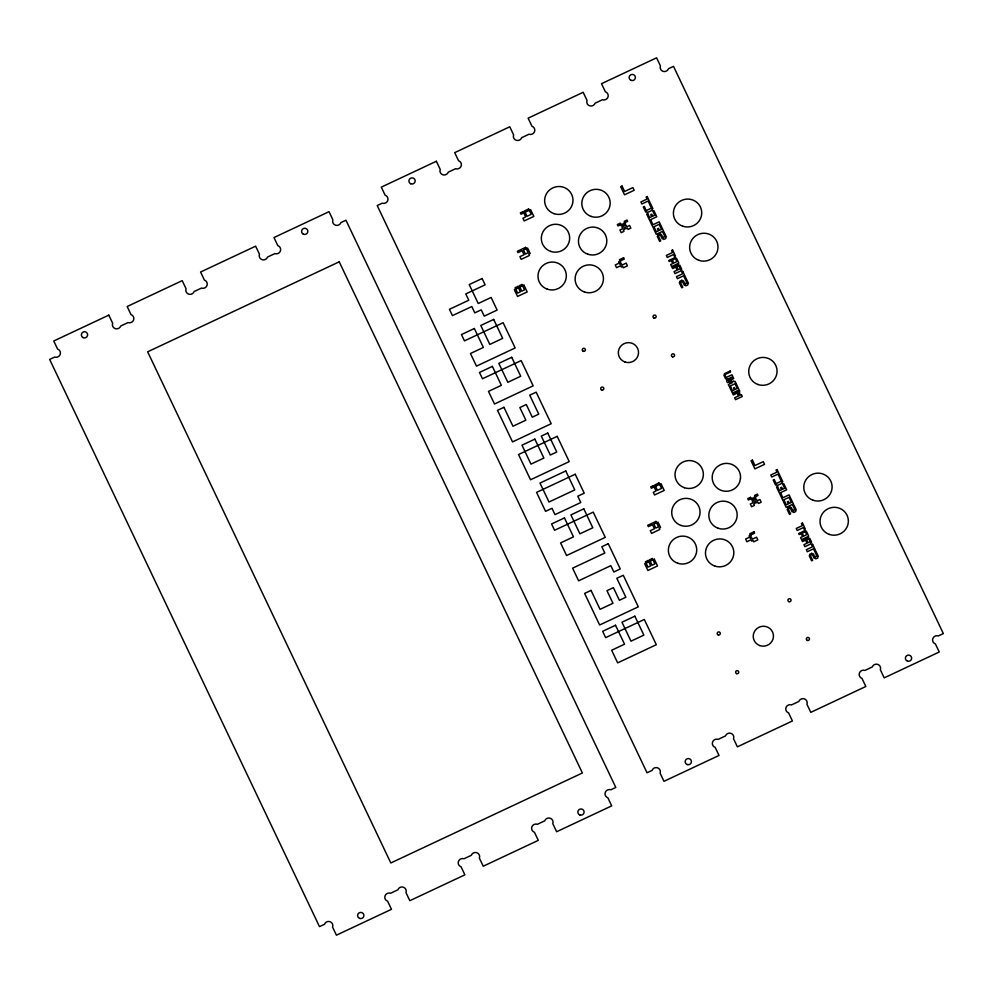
<?xml version="1.0" encoding="UTF-8"?>
<svg xmlns="http://www.w3.org/2000/svg" width="993" height="993" viewBox="0 0 993 993"><rect width="100%" height="100%" fill="white"/><g stroke="black" fill="none" stroke-linecap="round" stroke-linejoin="round"><path stroke-width="1.49" d="M740.493 478.403L739.698 481.965A14.2 13.927 -17.8 0 1 718.249 488.854A14.2 13.927 -17.8 0 1 717.269 466.735L720.384 464.749A14.2 13.927 -17.8 0 1 740.493 478.403M108.808 315.129L53.759 340.996L57.606 349.077A4.307 4.22 -17.8 0 1 60.163 354.476A4.307 4.22 -17.8 0 1 54.665 357.058L49.65 359.416L319.485 926.63L324.5 924.284A4.307 4.22 -17.8 0 1 330.011 921.69A4.307 4.22 -17.8 0 1 332.568 927.09L336.416 935.183L391.478 909.315L387.63 901.222A4.307 4.22 -17.8 0 1 385.061 895.835A4.307 4.22 -17.8 0 1 390.572 893.253L397.908 889.802A4.307 4.22 -17.8 0 1 403.406 887.208A4.307 4.22 -17.8 0 1 405.976 892.608L409.824 900.701L464.885 874.833L461.037 866.74A4.307 4.22 -17.8 0 1 458.468 861.353A4.307 4.22 -17.8 0 1 463.967 858.771L471.315 855.321A4.307 4.22 -17.8 0 1 476.814 852.726A4.307 4.22 -17.8 0 1 479.383 858.126L483.231 866.219L538.293 840.351L534.445 832.258A4.307 4.22 -17.8 0 1 531.876 826.871A4.307 4.22 -17.8 0 1 537.374 824.289L544.723 820.839A4.307 4.22 -17.8 0 1 550.221 818.244A4.307 4.22 -17.8 0 1 552.791 823.644L556.639 831.737L611.7 805.869L607.853 797.776A4.307 4.22 -17.8 0 1 605.283 792.389A4.307 4.22 -17.8 0 1 610.782 789.807L615.797 787.449L345.961 220.223L340.947 222.581A4.307 4.22 -17.8 0 1 335.448 225.163A4.307 4.22 -17.8 0 1 332.878 219.776L329.031 211.683L273.969 237.55L277.829 245.631A4.307 4.22 -17.8 0 1 280.386 251.03A4.307 4.22 -17.8 0 1 274.887 253.612L267.539 257.063A4.307 4.22 -17.8 0 1 262.04 259.645A4.307 4.22 -17.8 0 1 259.471 254.258L255.623 246.165L200.574 272.032L204.421 280.113A4.307 4.22 -17.8 0 1 206.978 285.512A4.307 4.22 -17.8 0 1 201.48 288.094L194.131 291.545A4.307 4.22 -17.8 0 1 188.633 294.127A4.307 4.22 -17.8 0 1 186.063 288.74L182.216 280.647L127.166 306.514L131.014 314.595A4.307 4.22 -17.8 0 1 133.571 319.994A4.307 4.22 -17.8 0 1 128.072 322.576L120.724 326.027A4.307 4.22 -17.8 0 1 115.225 328.609A4.307 4.22 -17.8 0 1 112.656 323.221L108.808 315.129M436.361 161.263L381.3 187.131L385.147 195.224A4.307 4.22 -17.8 0 1 387.717 200.611A4.307 4.22 -17.8 0 1 382.218 203.193L377.203 205.551L647.039 772.777L652.053 770.419A4.307 4.22 -17.8 0 1 657.552 767.837A4.307 4.22 -17.8 0 1 660.122 773.224L663.969 781.317L719.031 755.45L715.171 747.369A4.307 4.22 -17.8 0 1 712.614 741.97A4.307 4.22 -17.8 0 1 718.113 739.388L725.461 735.937A4.307 4.22 -17.8 0 1 730.96 733.355A4.307 4.22 -17.8 0 1 733.529 738.742L737.377 746.835L792.426 720.968L788.579 712.887A4.307 4.22 -17.8 0 1 786.022 707.488A4.307 4.22 -17.8 0 1 791.52 704.906L798.869 701.455A4.307 4.22 -17.8 0 1 804.367 698.873A4.307 4.22 -17.8 0 1 806.937 704.26L810.784 712.353L865.834 686.486L861.986 678.405A4.307 4.22 -17.8 0 1 859.429 673.006A4.307 4.22 -17.8 0 1 864.928 670.424L872.276 666.973A4.307 4.22 -17.8 0 1 877.775 664.391A4.307 4.22 -17.8 0 1 880.344 669.779L884.192 677.871L939.241 652.004L935.394 643.923A4.307 4.22 -17.8 0 1 932.837 638.524A4.307 4.22 -17.8 0 1 938.335 635.942L943.35 633.584L673.515 66.37L668.5 68.716A4.307 4.22 -17.8 0 1 662.989 71.31A4.307 4.22 -17.8 0 1 660.432 65.91L656.584 57.817L601.522 83.685L605.37 91.778A4.307 4.22 -17.8 0 1 607.939 97.165A4.307 4.22 -17.8 0 1 602.428 99.747L595.092 103.198A4.307 4.22 -17.8 0 1 589.594 105.792A4.307 4.22 -17.8 0 1 587.024 100.392L583.176 92.299L528.115 118.167L531.963 126.26A4.307 4.22 -17.8 0 1 534.532 131.647A4.307 4.22 -17.8 0 1 529.033 134.229L521.685 137.679A4.307 4.22 -17.8 0 1 516.186 140.274A4.307 4.22 -17.8 0 1 513.617 134.874L509.769 126.781L454.707 152.649L458.555 160.742A4.307 4.22 -17.8 0 1 461.124 166.129A4.307 4.22 -17.8 0 1 455.626 168.711L448.277 172.161A4.307 4.22 -17.8 0 1 442.779 174.756A4.307 4.22 -17.8 0 1 440.209 169.356L436.361 161.263M339.221 261.817L147.647 351.807L390.82 862.979L582.394 772.988L339.221 261.817M523.112 211.546L520.357 212.837L521.002 214.19L530.634 209.672L533.837 216.412L524.205 220.93L522.926 218.237L525.682 216.946L523.112 211.546M528.624 208.964L524.49 210.901L527.06 216.3L531.181 214.364L528.624 208.964M622.065 186.076L620.687 186.721L624.535 194.814L634.167 190.284L632.889 187.59L624.622 191.475L622.065 186.076M525.62 247.381L517.365 251.266L517.998 252.607L522.132 250.67L524.056 254.717L519.922 256.653L521.213 259.347L529.468 255.474L528.822 254.121L530.2 253.476L527.631 248.089L523.51 250.025L525.434 254.071L528.189 252.781L525.62 247.381M647.163 196.527L646.133 197.011L647.088 199.047L640.895 201.951L641.863 203.975L648.057 201.058L649.012 203.081L650.043 202.597L647.163 196.527M482.114 278.512L469.217 284.569L478.229 303.51L491.125 297.453L497.133 310.077L484.236 316.134L481.233 309.828L474.791 312.857L471.787 306.539L452.448 315.625L449.444 309.307L468.783 300.221L465.779 293.916L485.118 284.83L482.114 278.512M644.333 206.519L643.303 207.003L645.711 212.068L646.741 211.583L647.225 212.589L652.389 210.168L651.904 209.151L652.935 208.667L650.527 203.615L649.496 204.099L651.42 208.145L646.257 210.566L644.333 206.519M620.116 223.288L617.361 224.579L618.006 225.92L622.127 223.984L623.418 226.677L622.04 227.335L622.685 228.675L619.93 229.966L621.208 232.672L623.964 231.369L623.319 230.028L624.696 229.383L624.063 228.03L625.429 227.385L626.074 228.738L627.452 228.092L628.097 229.433L630.84 228.142L629.562 225.448L626.806 226.739L626.173 225.386L624.796 226.032L623.505 223.338L627.638 221.402L626.993 220.049L624.249 221.34L625.528 224.046L621.395 225.982L620.116 223.288M647.697 213.594L646.666 214.078L649.559 220.148L656.783 216.759L653.89 210.69L652.86 211.174L654.784 215.22L652.724 216.189L651.756 214.165L650.725 214.649L651.693 216.673L649.621 217.641L647.697 213.594M651.073 220.682L650.043 221.166L652.922 227.223L660.146 223.835L659.191 221.811L652.997 224.728L651.073 220.682M517.837 286.431L515.082 287.722L517.638 293.121L520.394 291.818L517.837 286.431M521.958 284.494L519.202 285.785L521.772 291.172L524.527 289.882L521.958 284.494M523.981 285.19L514.349 289.72L517.552 296.46L527.184 291.93L523.981 285.19M654.437 227.757L653.406 228.241L656.286 234.311L663.51 230.91L660.63 224.84L659.6 225.324L661.524 229.371L659.451 230.351L658.496 228.328L657.465 228.812L658.421 230.835L656.361 231.803L654.437 227.757M659.873 233.864L657.8 234.832L660.693 240.902L659.662 241.386L657.254 236.334L661.375 234.385L662.827 237.426L664.888 236.458L662.964 232.412L663.994 231.928L666.402 236.979L665.372 237.464L665.856 238.481L663.783 239.45L663.299 238.432L662.269 238.916L659.873 233.864M623.592 257.746L619.471 259.682L620.749 262.375L615.25 264.97L616.529 267.663L620.662 265.727L621.295 267.067L622.673 266.422L623.319 267.775L627.439 265.826L626.161 263.133L622.028 265.081L621.395 263.728L620.017 264.374L618.738 261.68L624.237 259.086L623.592 257.746M474.356 328.509L461.46 334.567L464.463 340.872L503.141 322.713L515.156 347.96L476.479 366.132L470.471 353.508L483.368 347.451L474.356 328.509M493.682 319.423L480.798 325.481L489.81 344.422L502.694 338.365L493.682 319.423M672.596 250.013L671.566 250.497L672.534 252.52L666.34 255.424L667.296 257.448L673.49 254.543L674.458 256.566L675.488 256.082L672.596 250.013M670.809 259.521L668.748 260.489L669.22 261.494L676.444 258.106L678.852 263.157L671.628 266.546L670.672 264.535L672.733 263.555L670.809 259.521M674.942 257.572L671.839 259.024L673.763 263.071L676.866 261.618L674.942 257.572M678.306 264.647L672.112 267.564L672.596 268.569L675.687 267.117L677.127 270.158L674.036 271.61L674.992 273.634L681.186 270.717L680.714 269.711L681.744 269.227L679.82 265.181L676.717 266.633L678.169 269.674L680.23 268.693L678.306 264.647M682.7 271.25L681.67 271.734L682.638 273.758L676.444 276.662L677.4 278.685L683.594 275.781L684.562 277.804L685.592 277.32L682.7 271.25M492.367 366.392L479.482 372.449L482.486 378.755L521.164 360.596L533.167 385.843L494.502 404.014L488.494 391.379L501.378 385.334L492.367 366.392M511.705 357.306L498.821 363.364L507.833 382.305L520.717 376.248L511.705 357.306M681.943 280.262L679.882 281.23L682.762 287.3L681.732 287.784L679.324 282.732L683.457 280.796L684.897 283.824L686.957 282.856L685.033 278.81L686.076 278.325L688.472 283.377L687.441 283.861L687.926 284.879L685.865 285.847L685.381 284.842L684.351 285.326L681.943 280.262M503.947 407.304L497.505 410.32L512.525 441.897L551.189 423.726L536.17 392.161L529.728 395.189L538.74 414.131L532.285 417.159L526.29 404.536L519.848 407.564L525.856 420.188L512.959 426.245L503.947 407.304M534.867 439.129L521.97 445.187L530.982 464.128L543.879 458.071L534.867 439.129M547.751 433.072L541.297 436.101L550.308 455.042L556.763 452.014L547.751 433.072M557.197 436.361L518.532 454.521L530.547 479.768L569.212 461.608L557.197 436.361M730.165 371.01L724.381 373.728L726.181 377.501L731.965 374.783L732.859 376.67L727.075 379.388L726.628 378.445L725.66 378.904L723.872 375.118L730.612 371.953L730.165 371.01M733.306 377.613L726.566 380.791L727.459 382.677L731.32 380.865L732.213 382.752L728.353 384.564L729.259 386.451L735.999 383.286L735.105 381.399L734.137 381.846L733.69 380.902L729.83 382.715L728.936 380.828L733.753 378.556L733.306 377.613M730.662 386.935L729.706 387.394L732.4 393.054L739.14 389.889L736.446 384.229L735.49 384.676L737.278 388.449L735.354 389.355L734.46 387.469L733.492 387.928L734.398 389.815L732.462 390.721L730.662 386.935M565.774 470.955L539.993 483.07L549.005 502.011L574.786 489.897L565.774 470.955M739.586 390.832L732.846 393.998L733.293 394.941L738.109 392.682L739.462 395.512L734.646 397.771L735.54 399.658L742.28 396.492L741.386 394.606L740.43 395.053L739.971 394.109L738.047 395.015L737.6 394.072L739.524 393.166L739.586 390.832M575.22 474.244L536.555 492.404L545.567 511.345L552.009 508.329L555 514.635L580.793 502.52L577.789 496.215L584.232 493.186L575.22 474.244M564.458 517.924L551.574 523.969L554.578 530.287L593.243 512.127L605.258 537.374L566.593 555.534L560.586 542.91L573.47 536.865L564.458 517.924M583.797 508.838L570.901 514.895L579.912 533.837L592.809 527.779L583.797 508.838M653.468 485.577L650.713 486.868L651.358 488.221L660.99 483.69L664.205 490.43L654.561 494.961L653.282 492.267L656.038 490.964L653.468 485.577M658.98 482.983L654.846 484.932L657.416 490.319L661.537 488.382L658.98 482.983M752.433 460.144L751.068 460.789L754.916 468.882L764.548 464.352L763.257 461.658L755.003 465.531L752.433 460.144M608.262 543.705L601.82 546.733L604.824 553.039L572.601 568.17L578.609 580.806L610.832 565.675L613.835 571.98L620.277 568.952L608.262 543.705M655.976 521.412L647.721 525.285L648.355 526.638L652.488 524.701L654.412 528.735L650.278 530.684L651.569 533.378L659.824 529.492L659.178 528.152L660.556 527.506L657.999 522.107L653.866 524.043L655.79 528.09L658.545 526.799L655.976 521.412M777.047 469.577L776.017 470.061L776.985 472.085L770.791 474.989L771.747 477.012L777.941 474.108L778.909 476.131L779.939 475.647L777.047 469.577M774.23 479.569L773.199 480.053L775.595 485.105L776.638 484.621L777.109 485.627L782.273 483.206L781.789 482.201L782.832 481.717L780.424 476.652L779.393 477.136L781.317 481.183L776.154 483.616L774.23 479.569M750.497 497.344L747.741 498.647L748.387 499.988L752.508 498.052L753.799 500.745L752.421 501.391L753.054 502.743L750.311 504.034L751.589 506.728L754.345 505.437L753.699 504.096L755.077 503.451L754.432 502.098L755.81 501.453L756.455 502.793L757.833 502.148L758.466 503.501L761.221 502.21L759.943 499.516L757.187 500.807L756.542 499.454L755.164 500.1L753.886 497.406L758.019 495.47L757.374 494.117L754.618 495.408L755.909 498.101L751.775 500.05L750.497 497.344M777.593 486.644L776.563 487.129L779.443 493.198L786.667 489.797L783.787 483.728L782.757 484.212L784.681 488.258L782.621 489.239L781.652 487.215L780.622 487.7L781.578 489.723L779.517 490.691L777.593 486.644M780.957 493.72L779.927 494.204L782.819 500.273L790.043 496.872L789.075 494.862L782.881 497.766L780.957 493.72M648.193 560.449L645.438 561.753L648.007 567.14L650.75 565.849L648.193 560.449M652.314 558.513L649.559 559.804L652.128 565.203L654.884 563.912L652.314 558.513M654.337 559.22L644.705 563.739L647.908 570.479L657.54 565.96L654.337 559.22M591.046 590.401L584.616 593.429L599.635 624.994L638.3 606.835L623.281 575.27L616.839 578.298L625.851 597.24L619.396 600.269L613.389 587.645L606.959 590.661L612.954 603.285L600.057 609.342L591.046 590.401M784.321 500.795L783.291 501.279L786.183 507.349L793.407 503.96L790.515 497.89L789.485 498.374L791.409 502.421L789.348 503.389L788.392 501.366L787.35 501.85L788.318 503.873L786.257 504.841L784.321 500.795M789.758 506.902L787.697 507.882L790.577 513.94L789.547 514.424L787.139 509.372L791.272 507.435L792.712 510.464L794.785 509.496L792.861 505.449L793.891 504.965L796.299 510.03L795.269 510.514L795.741 511.519L793.68 512.487L793.196 511.482L792.166 511.966L789.758 506.902M753.972 531.801L749.839 533.75L751.13 536.443L745.619 539.025L746.91 541.731L751.031 539.782L751.676 541.135L753.054 540.49L753.687 541.83L757.82 539.894L756.542 537.201L752.409 539.137L751.763 537.796L750.398 538.442L749.107 535.736L754.618 533.154L753.972 531.801M802.493 523.05L801.463 523.534L802.431 525.57L796.237 528.475L797.193 530.498L803.387 527.581L804.355 529.604L805.385 529.12L802.493 523.05M800.706 532.558L798.633 533.526L799.117 534.544L806.341 531.143L808.749 536.208L801.525 539.596L800.557 537.573L802.629 536.605L800.706 532.558M804.826 530.622L801.736 532.074L803.66 536.121L806.75 534.668L804.826 530.622M615.523 625.255L602.639 631.312L605.643 637.63L644.308 619.471L656.323 644.718L617.646 662.877L611.651 650.254L624.535 644.196L615.523 625.255M634.862 616.181L621.966 622.226L630.977 641.168L643.861 635.123L634.862 616.181M808.203 537.697L802.009 540.602L802.481 541.619L805.584 540.167L807.024 543.196L803.933 544.648L804.889 546.671L811.082 543.767L810.598 542.749L811.629 542.265L809.705 538.218L806.614 539.683L808.054 542.712L810.127 541.744L808.203 537.697M812.597 544.288L811.566 544.772L812.522 546.795L806.328 549.712L807.297 551.736L813.49 548.819L814.446 550.842L815.476 550.358L812.597 544.288M811.84 553.312L809.767 554.28L812.659 560.35L811.629 560.834L809.221 555.77L813.341 553.833L814.794 556.874L816.854 555.894L814.93 551.847L815.961 551.363L818.369 556.428L817.338 556.912L817.822 557.917L815.75 558.885L815.265 557.88L814.235 558.364L811.84 553.312M630.84 80.259A3.14 3.091 -17.8 0 0 635.396 77.293A3.14 3.091 -17.8 0 0 630.555 74.922A3.14 3.091 -17.8 0 0 630.84 80.259M682.712 226.193A14.2 13.927 -17.8 0 0 701.53 210.466A14.2 13.927 -17.8 0 0 678.455 202.435A14.2 13.927 -17.8 0 0 682.712 226.193M579.887 814.98A3.14 3.091 -17.8 0 0 584.058 811.492A3.14 3.091 -17.8 0 0 578.944 809.717A3.14 3.091 -17.8 0 0 579.887 814.98M359.665 918.426A3.14 3.091 -17.8 0 0 363.835 914.938A3.14 3.091 -17.8 0 0 358.721 913.163A3.14 3.091 -17.8 0 0 359.665 918.426M303.287 234.125A3.14 3.091 -17.8 0 0 307.842 231.158A3.14 3.091 -17.8 0 0 303.002 228.787A3.14 3.091 -17.8 0 0 303.287 234.125M83.077 337.583A3.14 3.091 -17.8 0 0 87.62 334.591A3.14 3.091 -17.8 0 0 82.767 332.245A3.14 3.091 -17.8 0 0 83.077 337.583M698.96 260.352A14.2 13.927 -17.8 0 0 717.778 244.626A14.2 13.927 -17.8 0 0 694.703 236.595A14.2 13.927 -17.8 0 0 698.96 260.352M587.782 254.208A14.2 13.927 -17.8 0 0 606.599 238.469A14.2 13.927 -17.8 0 0 583.524 230.45A14.2 13.927 -17.8 0 0 587.782 254.208M758.044 384.527A14.2 13.927 -17.8 0 0 776.849 368.8A14.2 13.927 -17.8 0 0 753.786 360.769A14.2 13.927 -17.8 0 0 758.044 384.527M553.995 213.644A14.2 13.927 -17.8 0 0 572.762 197.843A14.2 13.927 -17.8 0 0 549.675 189.886A14.2 13.927 -17.8 0 0 553.995 213.644M813.093 500.261A14.2 13.927 -17.8 0 0 831.898 484.522A14.2 13.927 -17.8 0 0 808.836 476.503A14.2 13.927 -17.8 0 0 813.093 500.261M591.145 216.437A14.2 13.927 -17.8 0 0 609.963 200.698A14.2 13.927 -17.8 0 0 586.888 192.679A14.2 13.927 -17.8 0 0 591.145 216.437M829.341 534.42A14.2 13.927 -17.8 0 0 848.146 518.681A14.2 13.927 -17.8 0 0 825.084 510.663A14.2 13.927 -17.8 0 0 829.341 534.42M684.376 487.7A14.2 13.927 -17.8 0 0 703.143 471.911A14.2 13.927 -17.8 0 0 680.044 463.954A14.2 13.927 -17.8 0 0 684.376 487.7M677.698 563.242A14.2 13.927 -17.8 0 0 696.503 547.491A14.2 13.927 -17.8 0 0 673.428 539.484A14.2 13.927 -17.8 0 0 677.698 563.242M681.037 525.471A14.2 13.927 -17.8 0 0 699.842 509.719A14.2 13.927 -17.8 0 0 676.767 501.713A14.2 13.927 -17.8 0 0 681.037 525.471M718.162 528.276A14.2 13.927 -17.8 0 0 736.967 512.537A14.2 13.927 -17.8 0 0 713.905 504.506A14.2 13.927 -17.8 0 0 718.162 528.276M714.799 566.047A14.2 13.927 -17.8 0 0 733.616 550.308A14.2 13.927 -17.8 0 0 710.541 542.277A14.2 13.927 -17.8 0 0 714.799 566.047M687.218 764.56A3.14 3.091 -17.8 0 0 691.376 761.072A3.14 3.091 -17.8 0 0 686.275 759.297A3.14 3.091 -17.8 0 0 687.218 764.56M410.63 183.717A3.14 3.091 -17.8 0 0 415.173 180.726A3.14 3.091 -17.8 0 0 410.32 178.38A3.14 3.091 -17.8 0 0 410.63 183.717M907.441 661.115A3.14 3.091 -17.8 0 0 911.599 657.627A3.14 3.091 -17.8 0 0 906.497 655.852A3.14 3.091 -17.8 0 0 907.441 661.115M672.596 356.859A1.576 1.539 -17.8 0 0 674.508 354.935A1.576 1.539 -17.8 0 0 671.876 354.278A1.576 1.539 -17.8 0 0 672.596 356.859M654.039 318.07A1.576 1.539 -17.8 0 0 656.125 316.32A1.576 1.539 -17.8 0 0 653.568 315.439A1.576 1.539 -17.8 0 0 654.039 318.07M583.288 351.299A1.576 1.539 -17.8 0 0 585.374 349.561A1.576 1.539 -17.8 0 0 582.817 348.667A1.576 1.539 -17.8 0 0 583.288 351.299M624.957 361.998A10.141 9.955 -17.8 0 0 638.387 350.765A10.141 9.955 -17.8 0 0 621.916 345.03A10.141 9.955 -17.8 0 0 624.957 361.998M718.212 634.912A1.576 1.539 -17.8 0 0 720.297 633.174A1.576 1.539 -17.8 0 0 717.74 632.28A1.576 1.539 -17.8 0 0 718.212 634.912M759.868 645.611A10.141 9.955 -17.8 0 0 773.311 634.366A10.141 9.955 -17.8 0 0 756.827 628.643A10.141 9.955 -17.8 0 0 759.868 645.611M584.43 291.979A14.2 13.927 -17.8 0 0 603.235 276.24A14.2 13.927 -17.8 0 0 580.173 268.222A14.2 13.927 -17.8 0 0 584.43 291.979M550.668 251.403A14.2 13.927 -17.8 0 0 569.461 235.651A14.2 13.927 -17.8 0 0 546.386 227.645A14.2 13.927 -17.8 0 0 550.668 251.403M547.317 289.174A14.2 13.927 -17.8 0 0 566.122 273.435A14.2 13.927 -17.8 0 0 543.047 265.416A14.2 13.927 -17.8 0 0 547.317 289.174M788.951 601.684A1.576 1.539 -17.8 0 0 791.036 599.933A1.576 1.539 -17.8 0 0 788.479 599.052A1.576 1.539 -17.8 0 0 788.951 601.684M807.508 640.46A1.576 1.539 -17.8 0 0 809.419 638.536A1.576 1.539 -17.8 0 0 806.788 637.891A1.576 1.539 -17.8 0 0 807.508 640.46M736.645 673.651A1.576 1.539 -17.8 0 0 738.718 671.913A1.576 1.539 -17.8 0 0 736.173 671.02A1.576 1.539 -17.8 0 0 736.645 673.651M601.721 390.038A1.576 1.539 -17.8 0 0 603.806 388.3A1.576 1.539 -17.8 0 0 601.249 387.419A1.576 1.539 -17.8 0 0 601.721 390.038"/></g></svg>
